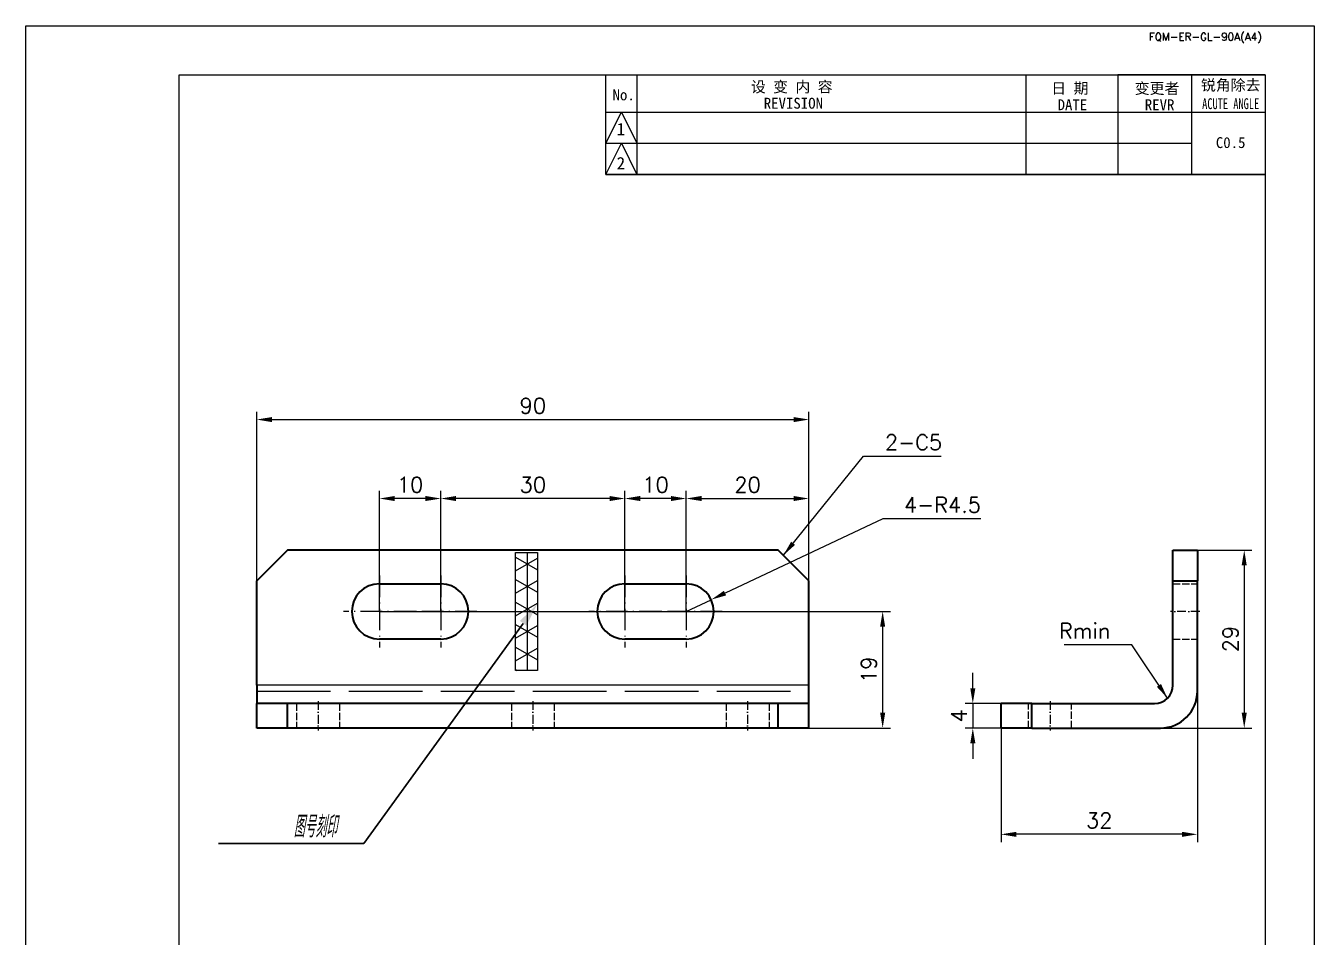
# Model space of a CAD drawing. Header units: millimetres. Extents: x -162325 to -83245, y 277409 to 326486.
# Drawn here: x -154212.5 to -154002.5, y 298389.7 to 298538.2 of the extents above; entities that cross this region are included whole.
import ezdxf
from ezdxf import colors
from ezdxf.entities.mleader import LeaderData, LeaderLine
from ezdxf.enums import TextEntityAlignment as Align
from ezdxf.math import Vec2, Vec3

# ---------------------------------------------------------------- set-up
doc = ezdxf.new("R2010")
doc.units = ezdxf.units.MM
doc.linetypes.add('DASHDOT', pattern=[18.5, 12, -3, 0.5, -3])
doc.linetypes.add('DASHED', pattern=[15, 12, -3])
for name, color, linetype, lineweight in [('A4', 3, 'Continuous', 20), ('图框', 7, 'Continuous', 20), ('尺寸线', 3, 'Continuous', 13)]:
    doc.layers.add(name, color=color, linetype=linetype, lineweight=lineweight)
doc.styles.add('CH-1', font='')
doc.styles.add('MX_NOTE_STANDARD', font='txt.shx', dxfattribs={"bigfont": 'extfont.shx'})
doc.styles.get("Standard").update_dxf_attribs({"font": 'txt', "bigfont": 'gbcbig.shx'})
doc.styles.get('CH-1').set_extended_font_data('SimSun')
doc.dimstyles.new('副本01', dxfattribs={"dimtxt": 2.5, "dimasz": 2.5, "dimexe": 1.25, "dimexo": 0, "dimgap": 1, "dimtad": 1, "dimdsep": 46, "dimtxsty": 'Standard', "dimcen": 1, "dimclrd": 3, "dimclre": 3, "dimclrt": 1, "dimadec": 1, "dimazin": 2, "dimtfac": 1, "dimtmove": 0, "dimatfit": 3, "dimfxl": 0, "dimtolj": 1, "dimlwd": -1, "dimlwe": -1, "dimarcsym": 0})
doc.dimstyles.new('副本01$4', dxfattribs={"dimtxt": 2.5, "dimasz": 2.5, "dimexe": 1.25, "dimexo": 0, "dimgap": 1, "dimtad": 1, "dimtih": 1, "dimtoh": 1, "dimdsep": 46, "dimtxsty": 'Standard', "dimcen": 1, "dimclrd": 3, "dimclre": 3, "dimclrt": 1, "dimadec": 1, "dimazin": 2, "dimtfac": 1, "dimtmove": 0, "dimatfit": 3, "dimfxl": 0, "dimtolj": 1, "dimlwd": -1, "dimlwe": -1, "dimarcsym": 0})

# ---------------------------------------------------------------- blocks, each defined once
blk = doc.blocks.new('1比1 竖框')
at = {"layer": '图框'}
for p, q in [((0, 0), (0, 297)), ((0, 297), (210, 297)), ((178, 297), (202, 297)), ((210, 297), (210, 0)), ((25, 289), (202, 289)), ((25, 10), (25, 289)), ((25, 272.79), (25, 289)), ((94.55, 272.79), (94.55, 289)), ((99.62, 289), (99.62, 272.79)), ((163, 289), (163, 272.79)), ((163, 289), (163, 272.79)), ((163, 289), (163, 272.79)), ((163, 289), (163, 272.79)), ((163, 289), (163, 272.79)), ((178, 289), (178, 272.79)), ((178, 289), (178, 272.79)), ((178, 289), (178, 272.79)), ((178, 289), (178, 272.79)), ((178, 289), (178, 272.79)), ((178, 289), (202, 289)), ((178, 289), (202, 289)), ((178, 289), (202, 289)), ((178, 289), (202, 289)), ((202, 289), (178, 289)), ((190, 289), (190, 272.79)), ((190, 289), (190, 272.79)), ((190, 289), (190, 272.79)), ((190, 289), (190, 272.79)), ((190, 289), (190, 272.79)), ((202, 289), (202, 10)), ((94.55, 277.86), (97.09, 282.93)), ((94.55, 282.93), (190, 282.93)), ((94.55, 282.93), (190, 282.93)), ((94.55, 282.93), (190, 282.93)), ((94.55, 282.93), (190, 282.93)), ((97.09, 282.93), (99.62, 277.86)), ((190, 282.93), (202, 282.93)), ((190, 282.93), (202, 282.93)), ((190, 282.93), (202, 282.93)), ((190, 282.93), (202, 282.93)), ((94.55, 272.79), (97.09, 277.86)), ((94.55, 277.86), (190, 277.86)), ((94.55, 277.86), (190, 277.86)), ((94.55, 277.86), (190, 277.86)), ((94.55, 277.86), (190, 277.86)), ((97.09, 277.86), (99.62, 272.79)), ((94.55, 272.79), (202, 272.79)), ((202, 272.79), (94.55, 272.79)), ((94.55, 272.79), (202, 272.79)), ((94.55, 272.79), (202, 272.79))]:
    blk.add_line(p, q, dxfattribs=at)
at = {"layer": '图框', "style": 'CH-1'}
for s, height, p in [('设 变 内 容', 1.775, (124.84, 287.09)), ('日 期', 1.775, (170.17, 286.84)), ('变更者', 1.775, (184.38, 286.84)), ('锐角除去', 1.775, (196.38, 287.37)), ('No.', 1.775, (97.45, 285.73)), ('REVISION', 1.775, (125.11, 284.38)), ('DATE', 1.775, (170.59, 284.13)), ('REVR', 1.775, (184.8, 284.13)), ('1', 2.03, (97, 280.16)), ('C0.5', 1.775, (196.38, 277.97)), ('2', 2.03, (97, 274.61))]:
    blk.add_text(s, height=height, dxfattribs=at).set_placement(p, align=Align.MIDDLE)
at = {"layer": '图框', "style": 'CH-1', "width": 0.7}
blk.add_text('ACUTE ANGLE', height=1.7746, dxfattribs=at).set_placement((196.38, 284.31), align=Align.MIDDLE)
at = {"layer": '图框', "insert": (192.25, 295), "char_height": 1.25, "width": 39, "attachment_point": 5}
blk.add_mtext('{\\Ftxt,@extfont2|c134;FQM-ER-GL-90A(A4)}', dxfattribs=at)
blk = doc.blocks.new('*D590')
at = {"layer": 'Defpoints', "color": 0, "transparency": 16777216}
for p in [(-154084.82, 298474.03), (-154174.82, 298447.76, 500.16), (-154084.82, 298447.76, 500.16)]:
    blk.add_point(p, dxfattribs=at)
at = {"layer": '尺寸线', "color": 3, "transparency": 16777216}
for p, q in [((-154174.82, 298447.76), (-154174.82, 298475.28)), ((-154084.82, 298447.76), (-154084.82, 298475.28)), ((-154172.32, 298474.03), (-154087.32, 298474.03))]:
    blk.add_line(p, q, dxfattribs=at)
for points in [[(-154172.32, 298474.44), (-154172.32, 298473.61), (-154174.82, 298474.03)], [(-154087.32, 298474.44), (-154087.32, 298473.61), (-154084.82, 298474.03)]]:
    blk.add_solid(points, dxfattribs=at)
at = {"layer": '尺寸线', "color": 1, "transparency": 16777216, "insert": (-154129.82, 298476.28), "char_height": 2.5, "attachment_point": 5}
blk.add_mtext('\\A1;90', dxfattribs=at)
blk = doc.blocks.new('*D591')
at = {"layer": 'Defpoints', "color": 0, "transparency": 16777216}
for p in [(-154021.51, 298452.76, 500.16), (-154027.51, 298423.76, 500.16), (-154013.87, 298423.76)]:
    blk.add_point(p, dxfattribs=at)
at = {"layer": '尺寸线', "color": 3, "transparency": 16777216}
for p, q in [((-154021.51, 298452.76), (-154012.62, 298452.76)), ((-154013.87, 298450.26), (-154013.87, 298426.26)), ((-154027.51, 298423.76), (-154012.62, 298423.76))]:
    blk.add_line(p, q, dxfattribs=at)
for points in [[(-154014.29, 298450.26), (-154013.46, 298450.26), (-154013.87, 298452.76)], [(-154014.29, 298426.26), (-154013.46, 298426.26), (-154013.87, 298423.76)]]:
    blk.add_solid(points, dxfattribs=at)
at = {"layer": '尺寸线', "color": 1, "transparency": 16777216, "insert": (-154016.12, 298438.26), "char_height": 2.5, "attachment_point": 5, "rotation": 90}
blk.add_mtext('\\A1;29', dxfattribs=at)
blk = doc.blocks.new('*D592')
at = {"layer": 'Defpoints', "color": 0, "transparency": 16777216}
for p in [(-154021.51, 298429.76, 500.16), (-154053.51, 298423.76, 500.16), (-154053.51, 298406.45)]:
    blk.add_point(p, dxfattribs=at)
at = {"layer": '尺寸线', "color": 3, "transparency": 16777216}
for p, q in [((-154021.51, 298429.76), (-154021.51, 298405.2)), ((-154053.51, 298423.76), (-154053.51, 298405.2)), ((-154024.01, 298406.45), (-154051.01, 298406.45))]:
    blk.add_line(p, q, dxfattribs=at)
for points in [[(-154051.01, 298406.86), (-154051.01, 298406.03), (-154053.51, 298406.45)], [(-154024.01, 298406.86), (-154024.01, 298406.03), (-154021.51, 298406.45)]]:
    blk.add_solid(points, dxfattribs=at)
at = {"layer": '尺寸线', "color": 1, "transparency": 16777216, "insert": (-154037.51, 298408.7), "char_height": 2.5, "attachment_point": 5}
blk.add_mtext('\\A1;32', dxfattribs=at)
blk = doc.blocks.new('*D593')
at = {"layer": 'Defpoints', "color": 0, "transparency": 16777216}
for p in [(-154053.51, 298427.76, 500.16), (-154058.11, 298423.76), (-154053.51, 298423.76)]:
    blk.add_point(p, dxfattribs=at)
at = {"layer": '尺寸线', "color": 3, "transparency": 16777216}
for p, q in [((-154058.11, 298430.26), (-154058.11, 298432.76)), ((-154053.51, 298427.76), (-154059.36, 298427.76)), ((-154058.11, 298427.76), (-154058.11, 298423.76)), ((-154053.51, 298423.76), (-154059.36, 298423.76)), ((-154058.11, 298421.26), (-154058.11, 298418.76))]:
    blk.add_line(p, q, dxfattribs=at)
for points in [[(-154058.52, 298430.26), (-154057.69, 298430.26), (-154058.11, 298427.76)], [(-154058.52, 298421.26), (-154057.69, 298421.26), (-154058.11, 298423.76)]]:
    blk.add_solid(points, dxfattribs=at)
at = {"layer": '尺寸线', "color": 1, "transparency": 16777216, "insert": (-154060.36, 298425.76), "char_height": 2.5, "attachment_point": 5, "rotation": 90}
blk.add_mtext('\\A1;4', dxfattribs=at)
blk = doc.blocks.new('*D599')
at = {"layer": 'Defpoints', "color": 0, "transparency": 16777216}
for p in [(-154154.82, 298442.76, 500.16), (-154072.8, 298442.76), (-154084.82, 298423.76, 500.16)]:
    blk.add_point(p, dxfattribs=at)
at = {"layer": '尺寸线', "color": 3, "transparency": 16777216}
for p, q in [((-154154.82, 298442.76), (-154071.55, 298442.76)), ((-154072.8, 298426.26), (-154072.8, 298440.26)), ((-154084.82, 298423.76), (-154071.55, 298423.76))]:
    blk.add_line(p, q, dxfattribs=at)
for points in [[(-154073.22, 298440.26), (-154072.39, 298440.26), (-154072.8, 298442.76)], [(-154073.22, 298426.26), (-154072.39, 298426.26), (-154072.8, 298423.76)]]:
    blk.add_solid(points, dxfattribs=at)
at = {"layer": '尺寸线', "color": 1, "transparency": 16777216, "insert": (-154075.05, 298433.26), "char_height": 2.5, "attachment_point": 5, "rotation": 90}
blk.add_mtext('\\A1;19', dxfattribs=at)
blk = doc.blocks.new('*D600')
at = {"layer": 'Defpoints', "color": 0, "transparency": 16777216}
for p in [(-154114.82, 298461.16), (-154114.82, 298442.76, 500.16), (-154104.82, 298442.76)]:
    blk.add_point(p, dxfattribs=at)
at = {"layer": '尺寸线', "color": 3, "transparency": 16777216}
for p, q in [((-154114.82, 298442.76), (-154114.82, 298462.41)), ((-154107.32, 298461.16), (-154112.32, 298461.16)), ((-154104.82, 298442.76), (-154104.82, 298462.41))]:
    blk.add_line(p, q, dxfattribs=at)
for points in [[(-154112.32, 298461.58), (-154112.32, 298460.75), (-154114.82, 298461.16)], [(-154107.32, 298461.58), (-154107.32, 298460.75), (-154104.82, 298461.16)]]:
    blk.add_solid(points, dxfattribs=at)
at = {"layer": '尺寸线', "color": 1, "transparency": 16777216, "insert": (-154109.82, 298463.41), "char_height": 2.5, "attachment_point": 5}
blk.add_mtext('\\A1;10', dxfattribs=at)
blk = doc.blocks.new('*D601')
at = {"layer": 'Defpoints', "color": 0, "transparency": 16777216}
for p in [(-154144.82, 298461.16), (-154144.82, 298442.76, 500.16), (-154114.82, 298442.76)]:
    blk.add_point(p, dxfattribs=at)
at = {"layer": '尺寸线', "color": 3, "transparency": 16777216}
for p, q in [((-154144.82, 298442.76), (-154144.82, 298462.41)), ((-154117.32, 298461.16), (-154142.32, 298461.16)), ((-154114.82, 298442.76), (-154114.82, 298462.41))]:
    blk.add_line(p, q, dxfattribs=at)
for points in [[(-154142.32, 298461.58), (-154142.32, 298460.75), (-154144.82, 298461.16)], [(-154117.32, 298461.58), (-154117.32, 298460.75), (-154114.82, 298461.16)]]:
    blk.add_solid(points, dxfattribs=at)
at = {"layer": '尺寸线', "color": 1, "transparency": 16777216, "insert": (-154129.82, 298463.41), "char_height": 2.5, "attachment_point": 5}
blk.add_mtext('\\A1;30', dxfattribs=at)
blk = doc.blocks.new('*D602')
at = {"layer": 'Defpoints', "color": 0, "transparency": 16777216}
for p in [(-154154.82, 298461.16), (-154154.82, 298442.76, 500.16), (-154144.82, 298442.76, 500.16)]:
    blk.add_point(p, dxfattribs=at)
at = {"layer": '尺寸线', "color": 3, "transparency": 16777216}
for p, q in [((-154154.82, 298442.76), (-154154.82, 298462.41)), ((-154147.32, 298461.16), (-154152.32, 298461.16)), ((-154144.82, 298442.76), (-154144.82, 298462.41))]:
    blk.add_line(p, q, dxfattribs=at)
for points in [[(-154152.32, 298461.58), (-154152.32, 298460.75), (-154154.82, 298461.16)], [(-154147.32, 298461.58), (-154147.32, 298460.75), (-154144.82, 298461.16)]]:
    blk.add_solid(points, dxfattribs=at)
at = {"layer": '尺寸线', "color": 1, "transparency": 16777216, "insert": (-154149.82, 298463.41), "char_height": 2.5, "attachment_point": 5}
blk.add_mtext('\\A1;10', dxfattribs=at)
blk = doc.blocks.new('*D603')
at = {"layer": 'Defpoints', "color": 0, "transparency": 16777216}
for p in [(-154084.82, 298461.16), (-154084.82, 298447.76), (-154104.82, 298442.76)]:
    blk.add_point(p, dxfattribs=at)
at = {"layer": '尺寸线', "color": 3, "transparency": 16777216}
for p, q in [((-154104.82, 298442.76), (-154104.82, 298462.41)), ((-154102.32, 298461.16), (-154087.32, 298461.16)), ((-154084.82, 298447.76), (-154084.82, 298462.41))]:
    blk.add_line(p, q, dxfattribs=at)
for points in [[(-154102.32, 298461.58), (-154102.32, 298460.75), (-154104.82, 298461.16)], [(-154087.32, 298461.58), (-154087.32, 298460.75), (-154084.82, 298461.16)]]:
    blk.add_solid(points, dxfattribs=at)
at = {"layer": '尺寸线', "color": 1, "transparency": 16777216, "insert": (-154094.82, 298463.41), "char_height": 2.5, "attachment_point": 5}
blk.add_mtext('\\A1;20', dxfattribs=at)
blk = doc.blocks.new('*D604')
at = {"layer": 'Defpoints', "color": 0, "transparency": 16777216}
for p in [(-154100.75, 298444.68, 500.16), (-154104.82, 298442.76, 500.16)]:
    blk.add_point(p, dxfattribs=at)
at = {"layer": '尺寸线', "color": 3, "transparency": 16777216}
for p, q in [((-154072.8, 298457.88), (-154098.49, 298445.75)), ((-154056.8, 298457.88), (-154072.8, 298457.88)), ((-154104.82, 298442.76), (-154100.75, 298444.68))]:
    blk.add_line(p, q, dxfattribs=at)
blk.add_solid([(-154098.67, 298446.13), (-154098.31, 298445.38), (-154100.75, 298444.68)], dxfattribs=at)
at = {"layer": '尺寸线', "color": 1, "transparency": 16777216, "insert": (-154063.05, 298460.13), "char_height": 2.5, "attachment_point": 5, "style": 'MX_NOTE_STANDARD'}
blk.add_mtext('\\A1;\\A1;4-R4.5', dxfattribs=at)

msp = doc.modelspace()

# ---------------------------------------------------------------- hatches: boundary and pattern name
at = {"layer": '尺寸线'}
h = msp.add_hatch(dxfattribs=at)
h.set_pattern_fill('NET3', color=4, angle=90)
h.set_pattern_definition([(90, (-139306.6152, 286746.2405), (-3.175, 2e-16), []), (150, (-139306.6152, 286746.2405), (-1.5875, -2.74963066), []), (210, (-139306.6152, 286746.2405), (1.5875, -2.74963066), [])])
h.paths.add_polyline_path([(-154129.034, 298452.375), (-154132.63, 298452.375), (-154132.63, 298433.154), (-154129.034, 298433.154)])

# ---------------------------------------------------------------- linework, layer by layer
at = {"color": 7, "lineweight": 35}
for p, q in [((-154169.822, 298452.765), (-154174.822, 298447.765)), ((-154089.822, 298452.765), (-154169.822, 298452.765)), ((-154084.822, 298447.765), (-154089.822, 298452.765)), ((-154025.512, 298452.765), (-154021.512, 298452.765)), ((-154025.512, 298447.765), (-154025.512, 298452.765)), ((-154021.512, 298452.765), (-154021.512, 298447.765)), ((-154174.822, 298430.765), (-154174.822, 298447.765)), ((-154154.822, 298447.265), (-154144.822, 298447.265)), ((-154114.822, 298447.265), (-154104.822, 298447.265)), ((-154084.822, 298430.765), (-154084.822, 298447.765)), ((-154025.512, 298447.765), (-154021.512, 298447.765)), ((-154025.512, 298430.765), (-154025.512, 298447.765)), ((-154021.512, 298429.765), (-154021.512, 298447.765)), ((-154144.822, 298438.265), (-154154.822, 298438.265)), ((-154104.822, 298438.265), (-154114.822, 298438.265)), ((-154174.822, 298430.765), (-154174.822, 298427.765)), ((-154084.822, 298427.765), (-154084.822, 298430.765)), ((-154174.822, 298423.765), (-154174.822, 298427.765)), ((-154169.822, 298427.765), (-154174.822, 298427.765)), ((-154169.822, 298423.765), (-154169.822, 298427.765)), ((-154089.822, 298427.765), (-154169.822, 298427.765)), ((-154084.822, 298427.765), (-154089.822, 298427.765)), ((-154089.822, 298423.765), (-154089.822, 298427.765)), ((-154084.822, 298423.765), (-154084.822, 298427.765)), ((-154048.512, 298427.765), (-154053.512, 298427.765)), ((-154053.512, 298423.765), (-154053.512, 298427.765)), ((-154048.512, 298427.765), (-154028.512, 298427.765)), ((-154048.512, 298423.765), (-154048.512, 298427.765)), ((-154169.822, 298423.765), (-154174.822, 298423.765)), ((-154089.822, 298423.765), (-154169.822, 298423.765)), ((-154084.822, 298423.765), (-154089.822, 298423.765)), ((-154048.512, 298423.765), (-154053.512, 298423.765)), ((-154048.512, 298423.765), (-154027.512, 298423.765))]:
    msp.add_line(p, q, dxfattribs=at)
at = {"color": 2, "linetype": 'DASHDOT', "lineweight": 13, "ltscale": 0.292493}
for p, q in [((-154154.822, 298448.614), (-154154.822, 298436.915)), ((-154144.822, 298448.614), (-154144.822, 298436.915)), ((-154114.822, 298448.614), (-154114.822, 298436.915)), ((-154104.822, 298448.614), (-154104.822, 298436.915)), ((-154148.972, 298442.765), (-154160.672, 298442.765)), ((-154138.972, 298442.765), (-154150.672, 298442.765)), ((-154108.972, 298442.765), (-154120.672, 298442.765)), ((-154098.972, 298442.765), (-154110.672, 298442.765))]:
    msp.add_line(p, q, dxfattribs=at)
at = {"color": 1, "linetype": 'DASHED', "lineweight": 13, "ltscale": 0.1}
for p, q in [((-154021.512, 298447.765), (-154025.512, 298447.765)), ((-154025.512, 298447.265), (-154021.512, 298447.265)), ((-154025.512, 298438.265), (-154021.512, 298438.265)), ((-154168.322, 298427.765), (-154168.322, 298423.765)), ((-154161.322, 298427.765), (-154161.322, 298423.765)), ((-154133.322, 298427.765), (-154133.322, 298423.765)), ((-154126.322, 298427.765), (-154126.322, 298423.765)), ((-154098.322, 298427.765), (-154098.322, 298423.765)), ((-154091.322, 298427.765), (-154091.322, 298423.765)), ((-154049.012, 298423.765), (-154049.012, 298427.765)), ((-154049.012, 298423.765), (-154049.012, 298427.765)), ((-154049.012, 298423.765), (-154049.012, 298427.765)), ((-154048.512, 298423.765), (-154048.512, 298427.765)), ((-154042.012, 298423.765), (-154042.012, 298427.765)), ((-154042.012, 298423.765), (-154042.012, 298427.765)), ((-154042.012, 298423.765), (-154042.012, 298427.765))]:
    msp.add_line(p, q, dxfattribs=at)
at = {"color": 2, "linetype": 'DASHDOT', "lineweight": 13, "ltscale": 0.12002}
for p, q in [((-154021.112, 298442.765), (-154025.913, 298442.765)), ((-154164.822, 298428.165), (-154164.822, 298423.364)), ((-154129.822, 298428.165), (-154129.822, 298423.364)), ((-154094.822, 298428.165), (-154094.822, 298423.364)), ((-154045.512, 298428.165), (-154045.512, 298423.364))]:
    msp.add_line(p, q, dxfattribs=at)
at = {"color": 7, "lineweight": 13}
msp.add_line((-154084.822, 298430.765), (-154174.822, 298430.765), dxfattribs=at)
at = {"color": 1, "linetype": 'DASHED', "lineweight": 13}
msp.add_line((-154174.822, 298429.765), (-154084.822, 298429.765), dxfattribs=at)
at = {"color": 7, "lineweight": 35}
for centre, radius, start, end in [((-154154.822, 298442.765), 4.5, 90, 270), ((-154144.822, 298442.765), 4.5, 270, 90), ((-154114.822, 298442.765), 4.5, 90, 270), ((-154104.822, 298442.765), 4.5, 270, 90), ((-154028.512, 298430.765), 3, 270, 0), ((-154027.512, 298429.765), 6, 270, 0)]:
    msp.add_arc(centre, radius, start, end, dxfattribs=at)
at = {"layer": 'A4'}
msp.add_lwpolyline([(-154212.463, 298538.186), (-154002.463, 298538.186), (-154002.463, 298241.186), (-154212.463, 298241.186)], close=True, dxfattribs=at)
at = {"layer": '尺寸线', "color": 4, "elevation": -500.161}
msp.add_lwpolyline([(-154132.63, 298433.154), (-154132.63, 298452.375), (-154129.034, 298452.375), (-154129.034, 298433.154)], close=True, dxfattribs=at)

# ---------------------------------------------------------------- block references
at = {"layer": '图框'}
msp.add_blockref('1比1 竖框', (-154212.463, 298241.186), dxfattribs=at)

# ---------------------------------------------------------------- texts
at = {"layer": '尺寸线', "color": 1, "char_height": 2.5, "style": 'MX_NOTE_STANDARD'}
for s, insert, attachment_point in [('2-C5', (-154072.423, 298469.069), 7), ('Rmin', (-154035.696, 298438.342), 9)]:
    msp.add_mtext(s, dxfattribs=dict(at, insert=insert, attachment_point=attachment_point))

# ---------------------------------------------------------------- dimensions: what is measured, and where the dimension line sits
at = {"layer": '尺寸线'}
for base, p1, p2, picture, middle in [((-154084.822, 298474.026, -500.161), (-154174.822, 298447.765), (-154084.822, 298447.765), '*D590', (-154129.822, 298476.276, -500.161)), ((-154154.822, 298461.165, -500.161), (-154144.822, 298442.765), (-154154.822, 298442.764), '*D602', (-154149.822, 298463.415, -500.161)), ((-154144.822, 298461.165, -500.161), (-154114.822, 298442.765, -500.161), (-154144.822, 298442.764), '*D601', (-154129.822, 298463.415, -500.161)), ((-154114.822, 298461.165, -500.161), (-154104.822, 298442.765, -500.161), (-154114.822, 298442.764), '*D600', (-154109.822, 298463.415, -500.161)), ((-154084.822, 298461.165, -500.161), (-154104.822, 298442.764, -500.161), (-154084.822, 298447.765, -500.161), '*D603', (-154094.822, 298463.415, -500.161)), ((-154053.512, 298406.446, -500.161), (-154021.512, 298429.765), (-154053.512, 298423.765), '*D592', (-154037.512, 298408.696, -500.161))]:
    dim = msp.add_linear_dim(base=base, p1=p1, p2=p2, dimstyle='副本01', dxfattribs=at)
    dim.commit()
    dim.dimension.update_dxf_attribs({"geometry": picture, "text_midpoint": middle})
dim = msp.add_radius_dim(center=(-154104.822, 298442.765), mpoint=(-154100.753, 298444.685), text='\\A1;4-<>', dimstyle='副本01$4', override={"dimtxsty": 'MX_NOTE_STANDARD'}, dxfattribs=at)
dim.commit()
dim.dimension.update_dxf_attribs({"geometry": '*D604', "text_midpoint": (-154063.047, 298457.877, -500.161), "dimtype": 164})
for base, p1, p2, picture, middle in [((-154013.872, 298423.765, -500.161), (-154021.512, 298452.765), (-154027.512, 298423.765), '*D591', (-154016.122, 298438.265, -500.161)), ((-154072.804, 298442.764, -500.161), (-154084.822, 298423.765), (-154154.822, 298442.764), '*D599', (-154075.054, 298433.264, -500.161)), ((-154058.107, 298423.765, -500.161), (-154053.512, 298427.765), (-154053.512, 298423.765, -500.161), '*D593', (-154060.357, 298425.765, -500.161))]:
    dim = msp.add_linear_dim(base=base, p1=p1, p2=p2, angle=90, dimstyle='副本01', dxfattribs=at)
    dim.commit()
    dim.dimension.update_dxf_attribs({"geometry": picture, "text_midpoint": middle})

# ---------------------------------------------------------------- leaders
at = {"layer": '尺寸线', "annotation_type": 0, "has_hookline": 1}
for points, hookline_direction, text_width in [([(-154088.977, 298451.92), (-154075.923, 298468.069), (-154073.423, 298468.069)], 0, 9.167), ([(-154026.391, 298428.643), (-154032.196, 298437.342), (-154034.696, 298437.342)], 1, 7.5)]:
    msp.add_leader(points, dimstyle='副本01', override={"dimgap": 1, "dimtad": 1}, dxfattribs=dict(at, hookline_direction=hookline_direction, text_width=text_width))
at = {"layer": '尺寸线'}
ml = msp.add_multileader_mtext('Standard', dxfattribs=at)
ml.set_content('\\A1;{\\Q10;\\W0.7;\\C4;图号刻印}', color=256)
ml.set_leader_properties()
ml.build(insert=Vec2(0, 0))
ml.multileader.update_dxf_attribs({"text_right_attachment_type": 6, "dogleg_length": 0.36})
ctx = ml.context
ctx.base_point, ctx.char_height, ctx.plane_origin = Vec3(-154170.773, 298407.227, -500.161), 3.5, Vec3(-154109.959, 298415.653, -500.161)
ctx.right_attachment, ctx.text_align_type = 6, 2
notes = []
notes.append((ctx, [(0, (1, 1, 0), (-154157.39, 298404.931, -500.161), (-1, 0), 2.36, [(0, [(-154129.034, 298444.064, -500.161)], 0, [])])]))
ctx.mtext.insert, ctx.mtext.alignment, ctx.mtext.flow_direction = Vec3(-154161.75, 298409.448, -500.161), 3, 5
for ctx, leaders in notes:
    for number, flags, end, landing, length, lines in leaders:
        leader = LeaderData()
        leader.index, (leader.has_last_leader_line, leader.has_dogleg_vector, leader.attachment_direction) = number, flags
        leader.last_leader_point, leader.dogleg_vector, leader.dogleg_length = Vec3(end), Vec3(landing), length
        for number, points, colour, breaks in lines:
            line = LeaderLine()
            line.index, line.vertices, line.color, line.breaks = number, Vec3.list(points), colors.encode_raw_color(colour), breaks
            leader.lines.append(line)
        ctx.leaders.append(leader)

doc.saveas('drawing.dxf')
